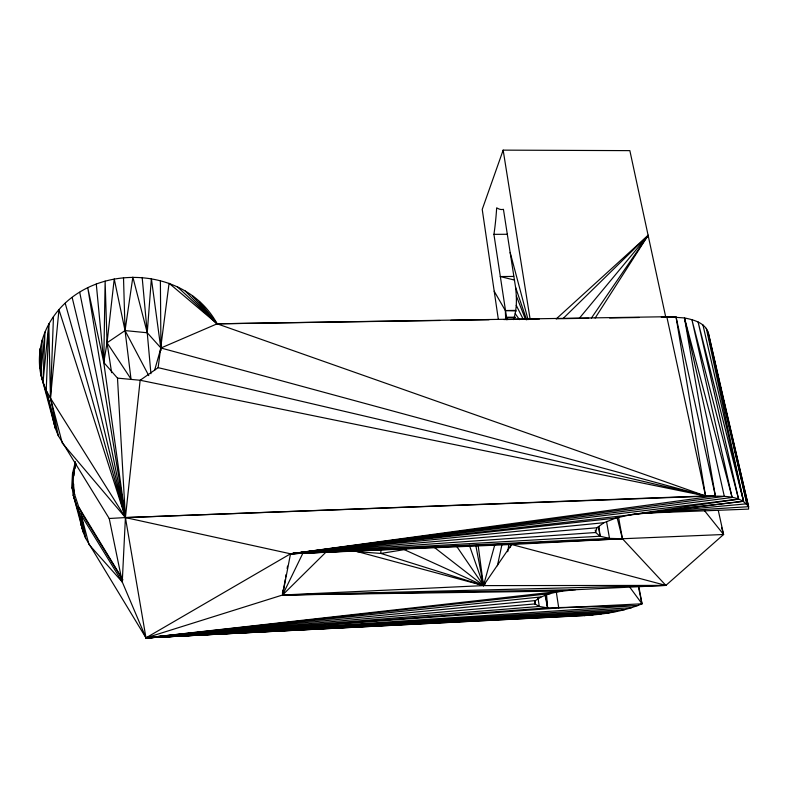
<?xml version="1.0" encoding="UTF-8"?>
<svg xmlns="http://www.w3.org/2000/svg" width="788" height="788" viewBox="0 0 788 788"><rect width="100%" height="100%" fill="white"/><g stroke="black" fill="none" stroke-linecap="round" stroke-linejoin="round"><path stroke-width="1.18" d="M513.49 319.613C517.095 309.26 516.79 298.022 515.559 287.275L503.434 209.322A119.175 28.88 -88 0 1 497.77 208.387L496.667 207.845A85.587 19.385 -89.3 0 1 493.918 234.351L506.92 319.839M75.431 461.61L72.545 473.332L72.151 487.742L73.195 494.884L83.134 531.93L85.665 538.342L145.977 637.866L282.587 594.999L282.656 590.114M78.308 511.767L73.195 494.884L77.746 508.634L83.134 531.93L81.351 525.3L81.41 522.937M72.782 490.116L72.151 487.742L72.545 473.332M73.382 486.836L74.604 494.569C72.604 484.325 72.821 473.421 75.865 463.403M73.579 487.595L73.668 484.049M73.895 475.755L74.417 471.076M40.493 369.03L39.558 365.514L40.267 348.473L40.749 374.005L42.985 382.328L46.226 390.405L58.322 435.764L50.462 398.127L53.466 316.697C91.201 262.108 185.082 264.364 217.133 323.809L705.546 495.967C719.611 496.785 739.272 493.712 748.58 506.694L748.6 509.107L646.032 513.106L290.526 553.797L125.42 517.578L109.217 518.494L58.322 435.764L55.288 428.179L40.749 374.005C36.711 354.167 41.823 333.117 53.466 316.697M52.697 416.931L55.288 428.179L46.226 390.405L48.797 324.134L50.462 398.127L62.262 443.014L125.42 517.578L145.977 637.866L584.903 615.556C604.307 614.266 623.958 611.36 642.003 603.805L638.91 586.981M46.916 394.926L40.749 374.005L42.148 340.111M592.891 614.995L145.977 637.866L122.258 581.958L125.42 517.578L140.146 380.259L158.132 367.671L169.075 283.276L217.133 323.809L219.547 324.232M81.026 523.045L81.351 525.3L81.548 522.887M661.28 317.18L676.045 316.953L705.546 495.967L125.42 517.578L50.462 398.127L58.962 309.723L125.42 517.578L715.376 495.888L684.476 317.938L666.815 316.727L217.133 323.809L160.939 348L154.576 370.36M48.797 324.134L42.985 382.328L45.005 331.965L40.749 374.005M65.217 303.291L125.42 517.578L103.77 362.48L105.129 281.129L107.04 342.78L131.005 379.008L125.046 330.586L132.857 277.12L147.238 332.763L150.922 373.729M507.718 551.748L508.841 544.488M673.592 317.16L676.045 316.953L715.376 495.888L290.526 553.797L145.977 637.866L637.886 605.529L547.601 607.873L539.258 606.465L534.983 603.913L535.515 600.574C546.911 592.123 561.874 591.177 575.526 589.72L665.88 585.405L723.581 534.5L718.311 510.516M601.027 614.088L145.977 637.866L562.602 591.03L282.587 594.999L285.266 579.347M285.68 576.944L286.093 574.531M287.127 568.512L287.531 566.109M575.526 589.72L282.587 594.999L290.526 553.797L724.32 496.401L684.476 317.938C693.46 319.751 704.659 322.617 708.166 332.191L748.58 506.694L646.032 513.106L743.527 501.257L706.314 328.36L746.886 503.798L646.032 513.106M74.88 468.771L76.062 464.191M497.415 565.735L502.025 544.242M630.617 514.702L743.527 501.257L698.099 321.977L738.573 499.129L630.617 514.702L615.802 518.09L603.963 522.7L596.93 527.773L595.63 532.521L600.092 536.224L609.508 538.391L622.441 538.746L723.581 534.5L721.552 527.399M282.478 592.546L282.587 594.999L483.487 585.612L494.618 545.434M665.722 317.012L629.858 150.636L503.158 150.134L482.226 209.401L498.282 319.032M617.053 517.381L622.441 538.746L665.88 585.405L282.587 594.999L302.966 553.028M509.905 547.67L511.619 544.498L622.441 538.746L618.511 517.036M595.137 318.056L648.12 235.346L556.161 318.982M591.345 318.155L648.12 235.346L563.056 318.559M356.915 551.639L380.909 553.442L483.487 585.612L511.619 544.498L665.88 585.405L483.487 585.612L353.448 550.546M579.15 318.5L648.12 235.346M282.587 594.999L326.015 552.083M380.84 549.837L380.909 553.442L404.274 549.65L483.487 585.612L485.221 583.967M666.815 316.727L705.546 495.967L160.939 348L147.238 332.763L125.046 330.586L107.04 342.78L103.77 362.48L117.491 378.122L125.42 517.578L72.161 297.46M404.274 549.65L406.519 548.694M622.441 538.746L290.526 553.797L738.573 499.129L691.894 319.623L732.121 497.494L290.526 553.797L511.619 544.498M615.802 518.09L290.526 553.797L609.508 538.391L606.524 521.459M609.144 612.887L145.977 637.866L550.418 593.581M617.063 611.389L145.977 637.866L540.903 596.94M603.963 522.7L290.526 553.797L600.092 536.224L598.9 526.463M624.608 609.636L145.977 637.866L535.515 600.574M631.612 607.676L145.977 637.866L534.983 603.913L534.697 601.49M596.93 527.773L290.526 553.797L595.63 532.521L595.265 530.088M638.674 588.163L642.003 603.805L558.741 607.952L145.977 637.866L539.258 606.465L538.017 597.964M145.977 637.866L547.601 607.873L546.547 594.408M515.135 310.393L505.335 310.541L494.204 291.235M507.905 319.485L506.871 317.406L515.48 317.269M177.398 286.783L217.133 323.809L439.822 320.489M450.894 320.322L489.033 319.751M503.798 319.534L539.475 319.002M556.702 318.736L588.695 318.263M609.607 317.948L639.137 317.505M513.678 276.421L500.242 276.568L514.564 280.075M493.918 234.351L507.393 234.272M506.871 317.406L515.431 317.544M516.327 310.955L505.335 310.541L505.679 319.14M117.491 378.122L140.146 380.259L705.546 495.967L158.132 367.671M582.499 615.073L584.903 615.556L582.529 614.916M582.509 615.004L584.903 615.556M434.227 547.325L483.487 585.612L478.198 545.68M185.259 291.018L217.133 323.809L199.275 301.528M122.258 581.958L88.936 544.449L81.213 515.086L77.746 508.634L85.665 538.342L81.213 515.086L122.258 581.958L109.217 518.494M192.577 295.953L217.133 323.809M704.433 510.575L723.581 534.5M629.671 587.03L642.003 603.805M515.254 313.644L519.44 319.652M456.528 546.114L483.487 585.612L475.913 545.976M122.81 580.027L82.494 514.406L78.879 507.314L122.682 579.387M46.226 390.405L50.462 398.127M111.62 372.675L107.04 342.78L114.24 278.972L125.046 330.586L148.745 375.6M516.278 305.37L523.232 319.307M79.076 508.053L74.407 493.82M516.386 296.081L525.547 319.564M469.343 545.237L483.487 585.612M515.559 287.275L526.66 319.879M72.151 487.742L72.91 490.028M39.558 365.514L40.641 368.942M78.987 514.022L80.012 517.391M48.285 399.575L49.309 403.062M510.151 252.495L528.049 319.652M684.476 317.938L732.121 497.494M82.307 513.678L82.494 514.406M73.757 472.623L73.954 473.391M75.146 465.669L75.343 466.457M708.668 336.545L711.485 348.523M712.884 354.521L716.262 368.892M716.824 371.296L748.58 506.694M708.944 337.747L711.436 348.523M713.662 358.116L716.154 368.902M716.706 371.296L717.819 376.093M718.37 378.486L720.872 389.272M723.089 398.856L725.581 409.642M728.634 422.821L731.126 433.607M733.352 443.191L735.844 453.977M736.396 456.38L737.509 461.167M738.06 463.571L738.898 467.166M739.449 469.559L740.562 474.356M743.606 487.536L745.271 494.726M702.945 324.912L743.527 501.257M746.886 503.798L708.166 332.191L708.392 335.343M79.706 292.289L125.42 517.578L87.773 287.817L103.77 362.48L96.284 284.084M544.951 594.595L547.601 607.873L545.621 594.576M598.417 526.561L600.092 536.224M503.158 150.134L530.097 319.022M556.328 592.162L558.741 607.952M534.638 601.49L534.983 603.913M161.107 350.424L151.375 278.578L147.238 332.763L142.175 277.445M81.272 522.887L81.351 525.3M123.509 277.632L125.046 330.586M160.378 280.528L160.939 348"/></g></svg>
